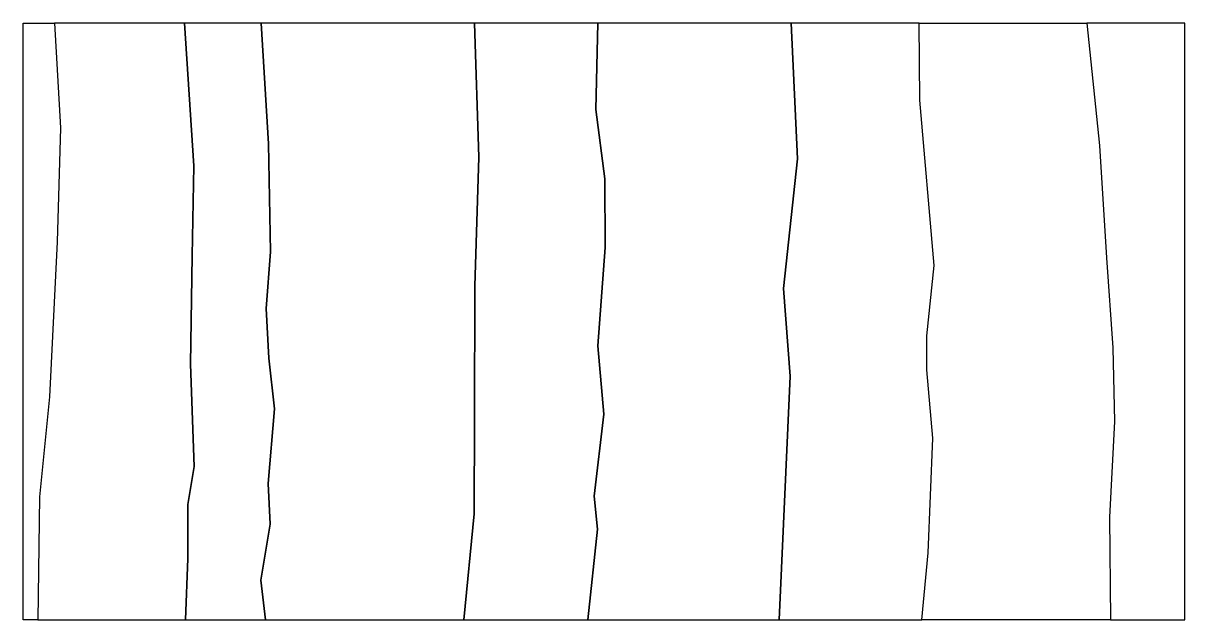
# Model space of a CAD drawing. Header units: millimetres. Extents: x 0 to 20.4, y -10.5 to 0.
import ezdxf

# ---------------------------------------------------------------- set-up
doc = ezdxf.new("R2010")
doc.units = ezdxf.units.MM

msp = doc.modelspace()

# ---------------------------------------------------------------- linework, layer by layer
for points in [[(0, -10.481), (0, 0), (0.549, 0), (0.656, -1.839), (0.599, -3.84), (0.464, -6.567), (0.284, -8.323), (0.258, -10.481)], [(0.549, 0), (0.656, -1.839), (0.599, -3.84), (0.464, -6.567), (0.284, -8.323), (0.258, -10.481), (2.855, -10.481), (2.895, -9.403), (2.892, -8.454), (3.008, -7.788), (2.939, -5.992), (2.972, -4.089), (2.999, -2.508), (2.838, 0)], [(4.262, -10.481), (4.179, -9.787), (4.342, -8.802), (4.305, -8.09), (4.415, -6.773), (4.318, -5.883), (4.273, -5.012), (4.345, -4.019), (4.312, -2.121), (4.181, 0), (2.838, 0), (2.999, -2.508), (2.972, -4.089), (2.939, -5.992), (3.008, -7.788), (2.892, -8.454), (2.895, -9.403), (2.855, -10.481)], [(7.746, -10.481), (7.927, -8.619), (7.933, -6.937), (7.941, -4.62), (8.01, -2.352), (7.937, 0), (4.181, 0), (4.312, -2.121), (4.345, -4.019), (4.273, -5.012), (4.318, -5.883), (4.415, -6.773), (4.305, -8.09), (4.342, -8.802), (4.179, -9.787), (4.262, -10.481)], [(7.937, 0), (8.01, -2.352), (7.941, -4.62), (7.933, -6.937), (7.927, -8.619), (7.746, -10.481), (9.926, -10.481), (10.095, -8.892), (10.037, -8.312), (10.211, -6.871), (10.104, -5.667), (10.232, -3.94), (10.223, -2.731), (10.066, -1.513), (10.104, 0)], [(10.104, 0), (10.066, -1.513), (10.223, -2.731), (10.232, -3.94), (10.104, -5.667), (10.211, -6.871), (10.037, -8.312), (10.095, -8.892), (9.926, -10.481), (13.288, -10.481), (13.485, -6.204), (13.366, -4.659), (13.613, -2.384), (13.501, 0)], [(13.501, 0), (13.613, -2.384), (13.366, -4.659), (13.485, -6.204), (13.288, -10.481), (15.797, -10.481), (15.91, -9.308), (15.992, -7.291), (15.886, -6.091), (15.89, -5.49), (16.018, -4.254), (15.765, -1.354), (15.753, 0)], [(15.797, -10.481), (15.91, -9.308), (15.992, -7.291), (15.886, -6.091), (15.89, -5.49), (16.018, -4.254), (15.765, -1.354), (15.753, 0), (18.702, 0), (18.922, -2.149), (19.046, -4.122), (19.159, -5.702), (19.184, -6.999), (19.099, -8.681), (19.114, -10.481)], [(18.702, 0), (18.922, -2.149), (19.046, -4.122), (19.159, -5.702), (19.184, -6.999), (19.099, -8.681), (19.114, -10.481), (20.422, -10.481), (20.422, 0)]]:
    msp.add_lwpolyline(points, close=True)

doc.saveas('drawing.dxf')
